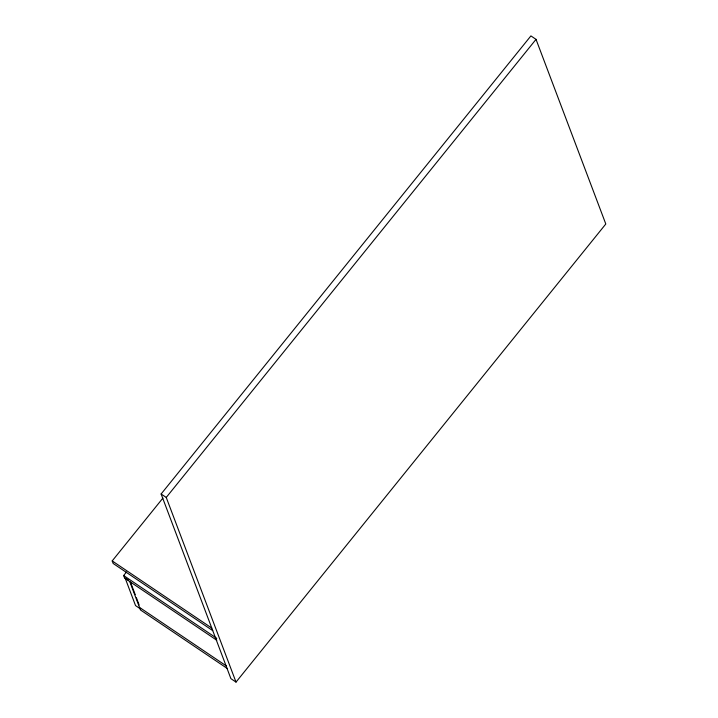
<?xml version="1.0" encoding="UTF-8"?>
<svg xmlns="http://www.w3.org/2000/svg" width="718" height="718" viewBox="0 0 718 718"><rect width="100%" height="100%" fill="white"/><g stroke="black" fill="none" stroke-linecap="round" stroke-linejoin="round"><path stroke-width="1.08" d="M161.119 493.993L530.907 35.9L536.023 39.355L605.804 224.007L236.016 682.1L230.9 678.645L161.119 493.993L166.244 497.448L236.016 682.1M212.752 630.637L113.166 563.477L112.196 560.92L162.914 498.095M166.244 497.448L536.023 39.355M216.818 640.268L124.609 578.08L123.64 575.531L126.458 572.04M112.196 560.92L211.792 628.079M123.64 575.531L216.773 638.329M125.937 578.484L128.495 580.216M139.498 607.392L226.556 666.098M140.674 609.061L135.549 605.606L125.085 577.909M227.516 668.655L140.459 609.95L129.725 581.535M130.595 582.388L135.244 594.701M136.402 597.78L139.121 604.96"/></g></svg>
